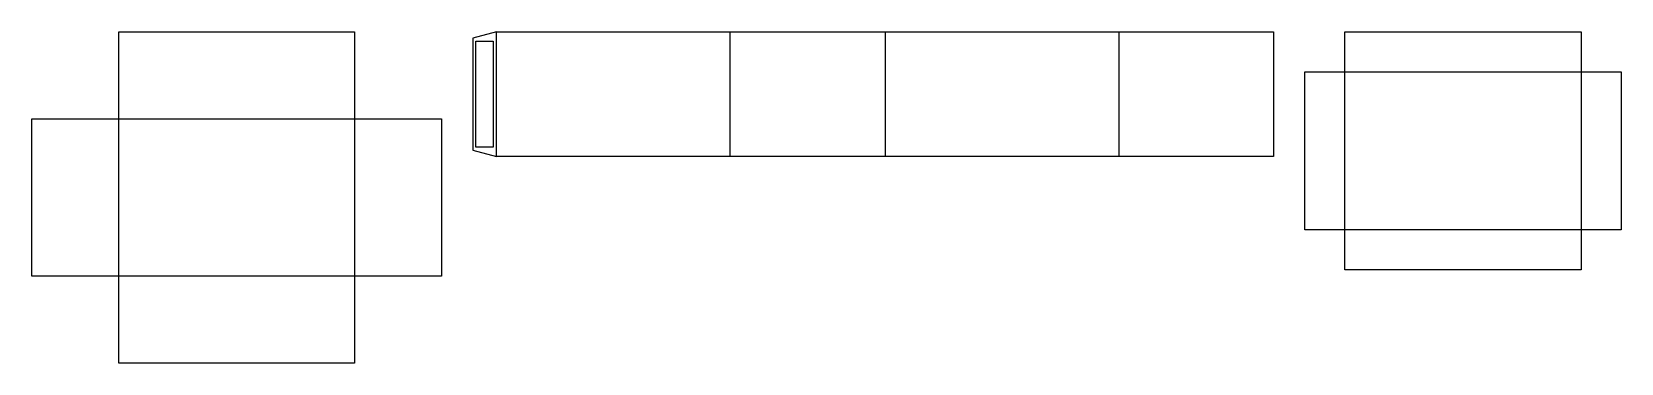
# Model space of a CAD drawing. Header units: millimetres. Extents: x 0 to 1014, y 0 to 211.
import ezdxf

# ---------------------------------------------------------------- set-up
doc = ezdxf.new("R2010")
doc.units = ezdxf.units.MM
for name, color, linetype in [('CREASE', 5, 'CONTINUOUS'), ('CUT', 1, 'CONTINUOUS'), ('GLUE', 2, 'CONTINUOUS')]:
    doc.layers.add(name, color=color, linetype=linetype)

msp = doc.modelspace()

# ---------------------------------------------------------------- linework, layer by layer
at = {"layer": 'CREASE'}
for p, q in [((296.35, 131.8), (296.35, 211.35)), ((445.4, 211.35), (445.4, 131.8)), ((544.45, 211.35), (544.45, 131.8)), ((693.5, 211.35), (693.5, 131.8)), ((837.55, 185.9), (988.5, 185.9)), ((837.55, 84.95), (837.55, 185.9)), ((988.5, 185.9), (988.5, 84.95)), ((55.45, 155.9), (205.9, 155.9)), ((55.45, 55.45), (55.45, 155.9)), ((205.9, 155.9), (205.9, 55.45)), ((988.5, 84.95), (837.55, 84.95)), ((205.9, 55.45), (55.45, 55.45))]:
    msp.add_line(p, q, dxfattribs=at)
at = {"layer": 'CUT'}
for p, q in [((55.45, 211.35), (205.9, 211.35)), ((55.45, 155.9), (55.45, 211.35)), ((205.9, 211.35), (205.9, 155.9)), ((296.35, 211.35), (281.35, 207.331)), ((281.35, 207.331), (281.35, 135.819)), ((296.35, 211.35), (445.4, 211.35)), ((445.4, 211.35), (544.45, 211.35)), ((544.45, 211.35), (693.5, 211.35)), ((693.5, 211.35), (792.1, 211.35)), ((792.1, 211.35), (792.1, 131.8)), ((837.55, 211.35), (988.5, 211.35)), ((837.55, 185.9), (837.55, 211.35)), ((988.5, 211.35), (988.5, 185.9)), ((812.1, 185.9), (837.55, 185.9)), ((812.1, 84.95), (812.1, 185.9)), ((988.5, 185.9), (1013.95, 185.9)), ((1013.95, 185.9), (1013.95, 84.95)), ((0, 155.9), (55.45, 155.9)), ((0, 55.45), (0, 155.9)), ((205.9, 155.9), (261.35, 155.9)), ((261.35, 155.9), (261.35, 55.45)), ((281.35, 135.819), (296.35, 131.8)), ((445.4, 131.8), (296.35, 131.8)), ((544.45, 131.8), (445.4, 131.8)), ((693.5, 131.8), (544.45, 131.8)), ((792.1, 131.8), (693.5, 131.8)), ((837.55, 84.95), (812.1, 84.95)), ((837.55, 59.5), (837.55, 84.95)), ((988.5, 84.95), (988.5, 59.5)), ((1013.95, 84.95), (988.5, 84.95)), ((55.45, 55.45), (0, 55.45)), ((55.45, 0), (55.45, 55.45)), ((205.9, 55.45), (205.9, 0)), ((261.35, 55.45), (205.9, 55.45)), ((988.5, 59.5), (837.55, 59.5)), ((205.9, 0), (55.45, 0))]:
    msp.add_line(p, q, dxfattribs=at)
at = {"layer": 'GLUE'}
for p, q in [((283.35, 205.331), (294.35, 205.331)), ((283.35, 137.819), (283.35, 205.331)), ((294.35, 205.331), (294.35, 137.819)), ((294.35, 137.819), (283.35, 137.819))]:
    msp.add_line(p, q, dxfattribs=at)

doc.saveas('drawing.dxf')
